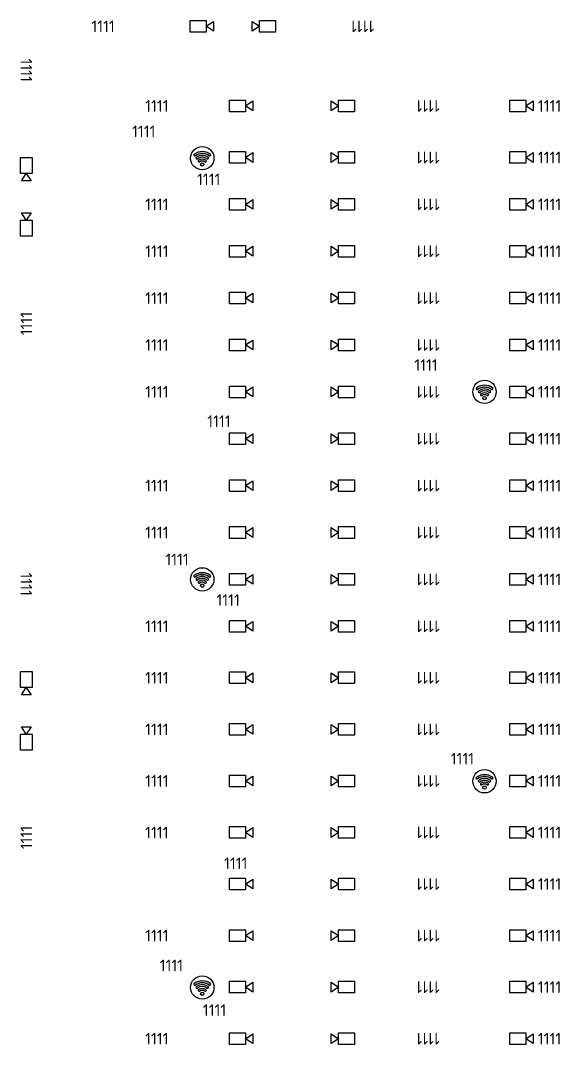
# Model space of a CAD drawing. Header units: millimetres. Extents: x -620 to 492225, y -805 to 106936.
# Drawn here: x 393227 to 416313, y 55738 to 99568 of the extents above; entities that cross this region are included whole.
import ezdxf
from ezdxf.enums import TextEntityAlignment as Align

# ---------------------------------------------------------------- set-up
doc = ezdxf.new("R2010")
doc.units = ezdxf.units.MM
doc.set_wipeout_variables(frame=1)
for name, color, linetype in [('_WB_ATTR', 7, 'Continuous'), ('_WB_CAM_dome_2.8', 82, 'Continuous'), ('_WB_CAM_dome_4.0', 5, 'Continuous'), ('_WB_HIDDEN_ATTR', 7, 'Continuous'), ('_WB_WIFI_505', 5, 'Continuous')]:
    doc.layers.add(name, color=color, linetype=linetype)
doc.styles.add('WB_ISOCPEUR', font='isocpeur.ttf')

# ---------------------------------------------------------------- blocks, each defined once
blk = doc.blocks.new('camera')
at = {"layer": '_WB_ATTR', "style": 'WB_ISOCPEUR', "flags": 8}
blk.add_attdef('NAME', text='', height=250, dxfattribs=at).set_placement((619, 11), align=Align.MIDDLE_LEFT)
at = {"layer": '_WB_HIDDEN_ATTR', "style": 'WB_ISOCPEUR', "flags": 1}
for tag, p in [('MAC', (0, -671)), ('SERIAL_NUMBER', (0, -1002)), ('ICON', (0, -1333))]:
    blk.add_attdef(tag, text='', height=250, dxfattribs=at).set_placement(p, align=Align.MIDDLE_LEFT)
at = {"color": 255}
blk.add_wipeout([(0, 125), (343, 125), (343, 0), (500, 105), (500, -105), (343, 0), (343, -125), (0, -125)], dxfattribs=at)
blk.add_lwpolyline([(0, 125), (343, 125), (343, -125), (0, -125)], close=True)
blk.add_lwpolyline([(343, 0), (500, 105), (500, -105), (343, 0)])
at = {"layer": '_WB_HIDDEN_ATTR', "style": 'WB_ISOCPEUR', "flags": 1}
blk.add_attdef('IP', text='', height=250, dxfattribs=at).set_placement((0, -340), align=Align.MIDDLE_LEFT)
blk = doc.blocks.new('AP')
at = {"layer": '_WB_ATTR', "style": 'WB_ISOCPEUR', "flags": 8}
blk.add_attdef('NAME', text='', height=250, dxfattribs=at).set_placement((369, 11), align=Align.MIDDLE_LEFT)
at = {"layer": '_WB_HIDDEN_ATTR', "style": 'WB_ISOCPEUR', "flags": 1}
for tag, p in [('MAC', (-250, -753)), ('SERIAL_NUMBER', (-250, -1084)), ('ICON', (-250, -1416))]:
    blk.add_attdef(tag, text='', height=250, dxfattribs=at).set_placement(p, align=Align.MIDDLE_LEFT)
at = {"color": 255}
blk.add_wipeout([(0, 250), (-13, 250), (-22, 249), (-33, 248), (-48, 245), (-57, 243), (-71, 240), (-81, 237), (-94, 232), (-107, 226), (-121, 219), (-135, 210), (-148, 201), (-164, 188), (-172, 181), (-182, 171), (-191, 161), (-198, 152), (-205, 143), (-211, 134), (-218, 122), (-224, 111), (-230, 99), (-234, 88), (-238, 77), (-241, 65), (-244, 54), (-246, 44), (-248, 34), (-249, 18), (-250, 6), (-250, -10), (-249, -25), (-247, -41), (-244, -56), (-239, -73), (-236, -82), (-233, -92), (-226, -107), (-221, -117), (-214, -129), (-206, -142), (-197, -154), (-191, -161), (-186, -168), (-178, -176), (-172, -182), (-165, -188), (-157, -195), (-150, -200), (-143, -205), (-133, -212), (-125, -216), (-114, -223), (-104, -227), (-94, -232), (-84, -235), (-74, -239), (-63, -242), (-54, -244), (-41, -247), (-28, -248), (-14, -250), (0, -250), (16, -249), (34, -248), (51, -245), (62, -242), (78, -237), (91, -233), (108, -226), (120, -219), (130, -213), (140, -207), (151, -199), (161, -191), (173, -181), (173, -181), (187, -166), (198, -153), (198, -153), (207, -141), (211, -134), (217, -124), (223, -114), (223, -114), (228, -103), (232, -92), (238, -78), (241, -66), (244, -57), (246, -43), (248, -34), (249, -23), (250, -8), (250, 6), (249, 17), (248, 30), (247, 38), (247, 38), (246, 45), (244, 55), (242, 64), (239, 74), (236, 83), (232, 92), (226, 106), (220, 118), (212, 133), (204, 144), (199, 151), (191, 161), (186, 167), (176, 178), (165, 188), (154, 197), (146, 203), (138, 208), (127, 216), (110, 225), (96, 231), (87, 234), (81, 237), (66, 241), (59, 243), (48, 245), (38, 247), (32, 248), (21, 249), (12, 250)], dxfattribs=at)
h = blk.add_hatch(color=256)
h.dxf.hatch_style = 1
h.paths.add_polyline_path([(-171, 87, 1), (-147, 53, -0.313169), (147, 53, 1), (171, 87, 0.313169)])
h.paths.add_polyline_path([(101, -13, 1), (125, 22, 0.313169), (-125, 22, 1), (-101, -13, -0.313169)])
h.paths.add_polyline_path([(79, -44, 0.313169), (-79, -44, 1), (-55, -79, -0.313169), (55, -79, 1)])
h.paths.add_polyline_path([(36, -134, 1), (-36, -134, 1)])
for centre, radius in [((0, 0), 250), ((0, -134), 36)]:
    blk.add_circle(centre, radius)
for centre, radius, start, end in [((-159, 70), 21, 124.7778, 304.7778), ((0, -158), 299, 55.2222, 124.7778), ((0, -158), 257, 55.2222, 124.7778), ((-113, 4), 21, 124.7778, 304.7778), ((0, -158), 219, 55.2222, 124.7778), ((0, -158), 177, 55.2222, 124.7778), ((0, -158), 177, 55.2222, 124.7778), ((113, 4), 21, 235.2222, 55.2222), ((159, 70), 21, 235.2222, 55.2222), ((-67, -61), 21, 124.7778, 304.7778), ((0, -158), 139, 55.2222, 124.7778), ((0, -158), 97, 55.2222, 124.7778), ((67, -61), 21, 235.2222, 55.2222)]:
    blk.add_arc(centre, radius, start, end)
at = {"layer": '_WB_HIDDEN_ATTR', "style": 'WB_ISOCPEUR', "flags": 1}
blk.add_attdef('IP', text='', height=250, dxfattribs=at).set_placement((-250, -422), align=Align.MIDDLE_LEFT)

msp = doc.modelspace()

# ---------------------------------------------------------------- block references
at = {"layer": '_WB_CAM_dome_2.8', "color": 5}
ref = msp.add_blockref('camera', (400497, 99318), dxfattribs=dict(at, xscale=2, yscale=2, zscale=2))
ref.add_attrib('NAME', '1111', dxfattribs={"layer": '_WB_ATTR', "height": 500, "rotation": 360, "style": 'WB_ISOCPEUR'}).set_placement((396264, 99318), align=Align.MIDDLE_LEFT)
ref = msp.add_blockref('camera', (404145, 99318), dxfattribs=dict(at, xscale=2, yscale=2, zscale=2, rotation=179.999999999996))
ref.add_attrib('NAME', '1111', dxfattribs={"layer": '_WB_ATTR', "height": 500, "rotation": 180, "style": 'WB_ISOCPEUR'}).set_placement((408379, 99318), align=Align.MIDDLE_LEFT)
ref = msp.add_blockref('camera', (393477, 93705), dxfattribs=dict(at, xscale=2, yscale=2, zscale=2, rotation=270))
ref.add_attrib('NAME', '1111', dxfattribs={"layer": '_WB_ATTR', "height": 500, "rotation": 270, "style": 'WB_ISOCPEUR'}).set_placement((393477, 97939), align=Align.MIDDLE_LEFT)
ref = msp.add_blockref('camera', (393477, 90331), dxfattribs=dict(at, xscale=2, yscale=2, zscale=2, rotation=90))
ref.add_attrib('NAME', '1111', dxfattribs={"layer": '_WB_ATTR', "height": 500, "rotation": 90, "style": 'WB_ISOCPEUR'}).set_placement((393477, 86098), align=Align.MIDDLE_LEFT)
ref = msp.add_blockref('camera', (393477, 71705), dxfattribs=dict(at, xscale=2, yscale=2, zscale=2, rotation=270))
ref.add_attrib('NAME', '1111', dxfattribs={"layer": '_WB_ATTR', "height": 500, "rotation": 270, "style": 'WB_ISOCPEUR'}).set_placement((393477, 75939), align=Align.MIDDLE_LEFT)
ref = msp.add_blockref('camera', (393477, 68331), dxfattribs=dict(at, xscale=2, yscale=2, zscale=2, rotation=90))
ref.add_attrib('NAME', '1111', dxfattribs={"layer": '_WB_ATTR', "height": 500, "rotation": 90, "style": 'WB_ISOCPEUR'}).set_placement((393477, 64098), align=Align.MIDDLE_LEFT)
at = {"layer": '_WB_CAM_dome_4.0', "color": 5}
ref = msp.add_blockref('camera', (402181, 95912), dxfattribs=dict(at, xscale=2, yscale=2, zscale=2))
ref.add_attrib('NAME', '1111', dxfattribs={"layer": '_WB_ATTR', "height": 500, "style": 'WB_ISOCPEUR'}).set_placement((398567, 95912), align=Align.MIDDLE_LEFT)
ref = msp.add_blockref('camera', (407535, 95912), dxfattribs=dict(at, xscale=2, yscale=2, zscale=2, rotation=180))
ref.add_attrib('NAME', '1111', dxfattribs={"layer": '_WB_ATTR', "height": 500, "rotation": 180, "style": 'WB_ISOCPEUR'}).set_placement((411182, 95912), align=Align.MIDDLE_LEFT)
ref = msp.add_blockref('camera', (414181, 95912), dxfattribs=dict(at, xscale=2, yscale=2, zscale=2))
ref.add_attrib('NAME', '1111', dxfattribs={"layer": '_WB_ATTR', "height": 500, "style": 'WB_ISOCPEUR'}).set_placement((415384, 95912), align=Align.MIDDLE_LEFT)
ref = msp.add_blockref('camera', (402181, 93705), dxfattribs=dict(at, xscale=2, yscale=2, zscale=2))
ref.add_attrib('NAME', '1111', dxfattribs={"layer": '_WB_ATTR', "height": 500, "style": 'WB_ISOCPEUR'}).set_placement((400791, 92768), align=Align.MIDDLE_LEFT)
ref = msp.add_blockref('camera', (407535, 93705), dxfattribs=dict(at, xscale=2, yscale=2, zscale=2, rotation=180))
ref.add_attrib('NAME', '1111', dxfattribs={"layer": '_WB_ATTR', "height": 500, "rotation": 180, "style": 'WB_ISOCPEUR'}).set_placement((411182, 93705), align=Align.MIDDLE_LEFT)
ref = msp.add_blockref('camera', (414181, 93705), dxfattribs=dict(at, xscale=2, yscale=2, zscale=2))
ref.add_attrib('NAME', '1111', dxfattribs={"layer": '_WB_ATTR', "height": 500, "style": 'WB_ISOCPEUR'}).set_placement((415384, 93705), align=Align.MIDDLE_LEFT)
ref = msp.add_blockref('camera', (402181, 91699), dxfattribs=dict(at, xscale=2, yscale=2, zscale=2))
ref.add_attrib('NAME', '1111', dxfattribs={"layer": '_WB_ATTR', "height": 500, "style": 'WB_ISOCPEUR'}).set_placement((398567, 91699), align=Align.MIDDLE_LEFT)
ref = msp.add_blockref('camera', (407535, 91699), dxfattribs=dict(at, xscale=2, yscale=2, zscale=2, rotation=180))
ref.add_attrib('NAME', '1111', dxfattribs={"layer": '_WB_ATTR', "height": 500, "rotation": 180, "style": 'WB_ISOCPEUR'}).set_placement((411182, 91699), align=Align.MIDDLE_LEFT)
ref = msp.add_blockref('camera', (414181, 91699), dxfattribs=dict(at, xscale=2, yscale=2, zscale=2))
ref.add_attrib('NAME', '1111', dxfattribs={"layer": '_WB_ATTR', "height": 500, "style": 'WB_ISOCPEUR'}).set_placement((415384, 91699), align=Align.MIDDLE_LEFT)
ref = msp.add_blockref('camera', (402181, 89692), dxfattribs=dict(at, xscale=2, yscale=2, zscale=2))
ref.add_attrib('NAME', '1111', dxfattribs={"layer": '_WB_ATTR', "height": 500, "style": 'WB_ISOCPEUR'}).set_placement((398567, 89692), align=Align.MIDDLE_LEFT)
ref = msp.add_blockref('camera', (407535, 89692), dxfattribs=dict(at, xscale=2, yscale=2, zscale=2, rotation=180))
ref.add_attrib('NAME', '1111', dxfattribs={"layer": '_WB_ATTR', "height": 500, "rotation": 180, "style": 'WB_ISOCPEUR'}).set_placement((411182, 89692), align=Align.MIDDLE_LEFT)
ref = msp.add_blockref('camera', (414181, 89692), dxfattribs=dict(at, xscale=2, yscale=2, zscale=2))
ref.add_attrib('NAME', '1111', dxfattribs={"layer": '_WB_ATTR', "height": 500, "style": 'WB_ISOCPEUR'}).set_placement((415384, 89692), align=Align.MIDDLE_LEFT)
ref = msp.add_blockref('camera', (402181, 87686), dxfattribs=dict(at, xscale=2, yscale=2, zscale=2))
ref.add_attrib('NAME', '1111', dxfattribs={"layer": '_WB_ATTR', "height": 500, "style": 'WB_ISOCPEUR'}).set_placement((398567, 87686), align=Align.MIDDLE_LEFT)
ref = msp.add_blockref('camera', (407535, 87686), dxfattribs=dict(at, xscale=2, yscale=2, zscale=2, rotation=180))
ref.add_attrib('NAME', '1111', dxfattribs={"layer": '_WB_ATTR', "height": 500, "rotation": 180, "style": 'WB_ISOCPEUR'}).set_placement((411182, 87686), align=Align.MIDDLE_LEFT)
ref = msp.add_blockref('camera', (414181, 87686), dxfattribs=dict(at, xscale=2, yscale=2, zscale=2))
ref.add_attrib('NAME', '1111', dxfattribs={"layer": '_WB_ATTR', "height": 500, "style": 'WB_ISOCPEUR'}).set_placement((415384, 87686), align=Align.MIDDLE_LEFT)
ref = msp.add_blockref('camera', (402181, 85679), dxfattribs=dict(at, xscale=2, yscale=2, zscale=2))
ref.add_attrib('NAME', '1111', dxfattribs={"layer": '_WB_ATTR', "height": 500, "style": 'WB_ISOCPEUR'}).set_placement((398567, 85679), align=Align.MIDDLE_LEFT)
ref = msp.add_blockref('camera', (407535, 85679), dxfattribs=dict(at, xscale=2, yscale=2, zscale=2, rotation=180))
ref.add_attrib('NAME', '1111', dxfattribs={"layer": '_WB_ATTR', "height": 500, "rotation": 180, "style": 'WB_ISOCPEUR'}).set_placement((411182, 85679), align=Align.MIDDLE_LEFT)
ref = msp.add_blockref('camera', (414181, 85679), dxfattribs=dict(at, xscale=2, yscale=2, zscale=2))
ref.add_attrib('NAME', '1111', dxfattribs={"layer": '_WB_ATTR', "height": 500, "style": 'WB_ISOCPEUR'}).set_placement((415384, 85679), align=Align.MIDDLE_LEFT)
ref = msp.add_blockref('camera', (402181, 83673), dxfattribs=dict(at, xscale=2, yscale=2, zscale=2))
ref.add_attrib('NAME', '1111', dxfattribs={"layer": '_WB_ATTR', "height": 500, "style": 'WB_ISOCPEUR'}).set_placement((398567, 83673), align=Align.MIDDLE_LEFT)
ref = msp.add_blockref('camera', (407535, 83673), dxfattribs=dict(at, xscale=2, yscale=2, zscale=2, rotation=180))
ref.add_attrib('NAME', '1111', dxfattribs={"layer": '_WB_ATTR', "height": 500, "rotation": 180, "style": 'WB_ISOCPEUR'}).set_placement((411182, 83673), align=Align.MIDDLE_LEFT)
ref = msp.add_blockref('camera', (414181, 83673), dxfattribs=dict(at, xscale=2, yscale=2, zscale=2))
ref.add_attrib('NAME', '1111', dxfattribs={"layer": '_WB_ATTR', "height": 500, "style": 'WB_ISOCPEUR'}).set_placement((415384, 83673), align=Align.MIDDLE_LEFT)
ref = msp.add_blockref('camera', (402181, 81666), dxfattribs=dict(at, xscale=2, yscale=2, zscale=2))
ref.add_attrib('NAME', '1111', dxfattribs={"layer": '_WB_ATTR', "height": 500, "style": 'WB_ISOCPEUR'}).set_placement((401227, 82416), align=Align.MIDDLE_LEFT)
ref = msp.add_blockref('camera', (407535, 81666), dxfattribs=dict(at, xscale=2, yscale=2, zscale=2, rotation=180))
ref.add_attrib('NAME', '1111', dxfattribs={"layer": '_WB_ATTR', "height": 500, "rotation": 180, "style": 'WB_ISOCPEUR'}).set_placement((411182, 81666), align=Align.MIDDLE_LEFT)
ref = msp.add_blockref('camera', (414181, 81666), dxfattribs=dict(at, xscale=2, yscale=2, zscale=2))
ref.add_attrib('NAME', '1111', dxfattribs={"layer": '_WB_ATTR', "height": 500, "style": 'WB_ISOCPEUR'}).set_placement((415384, 81666), align=Align.MIDDLE_LEFT)
ref = msp.add_blockref('camera', (402181, 79660), dxfattribs=dict(at, xscale=2, yscale=2, zscale=2))
ref.add_attrib('NAME', '1111', dxfattribs={"layer": '_WB_ATTR', "height": 500, "style": 'WB_ISOCPEUR'}).set_placement((398567, 79660), align=Align.MIDDLE_LEFT)
ref = msp.add_blockref('camera', (407535, 79660), dxfattribs=dict(at, xscale=2, yscale=2, zscale=2, rotation=180))
ref.add_attrib('NAME', '1111', dxfattribs={"layer": '_WB_ATTR', "height": 500, "rotation": 180, "style": 'WB_ISOCPEUR'}).set_placement((411182, 79660), align=Align.MIDDLE_LEFT)
ref = msp.add_blockref('camera', (414181, 79660), dxfattribs=dict(at, xscale=2, yscale=2, zscale=2))
ref.add_attrib('NAME', '1111', dxfattribs={"layer": '_WB_ATTR', "height": 500, "style": 'WB_ISOCPEUR'}).set_placement((415384, 79660), align=Align.MIDDLE_LEFT)
ref = msp.add_blockref('camera', (402181, 77653), dxfattribs=dict(at, xscale=2, yscale=2, zscale=2))
ref.add_attrib('NAME', '1111', dxfattribs={"layer": '_WB_ATTR', "height": 500, "style": 'WB_ISOCPEUR'}).set_placement((398567, 77653), align=Align.MIDDLE_LEFT)
ref = msp.add_blockref('camera', (407535, 77653), dxfattribs=dict(at, xscale=2, yscale=2, zscale=2, rotation=180))
ref.add_attrib('NAME', '1111', dxfattribs={"layer": '_WB_ATTR', "height": 500, "rotation": 180, "style": 'WB_ISOCPEUR'}).set_placement((411182, 77653), align=Align.MIDDLE_LEFT)
ref = msp.add_blockref('camera', (414181, 77653), dxfattribs=dict(at, xscale=2, yscale=2, zscale=2))
ref.add_attrib('NAME', '1111', dxfattribs={"layer": '_WB_ATTR', "height": 500, "style": 'WB_ISOCPEUR'}).set_placement((415384, 77653), align=Align.MIDDLE_LEFT)
ref = msp.add_blockref('camera', (402181, 75647), dxfattribs=dict(at, xscale=2, yscale=2, zscale=2))
ref.add_attrib('NAME', '1111', dxfattribs={"layer": '_WB_ATTR', "height": 500, "style": 'WB_ISOCPEUR'}).set_placement((401621, 74761), align=Align.MIDDLE_LEFT)
ref = msp.add_blockref('camera', (407535, 75647), dxfattribs=dict(at, xscale=2, yscale=2, zscale=2, rotation=180))
ref.add_attrib('NAME', '1111', dxfattribs={"layer": '_WB_ATTR', "height": 500, "rotation": 180, "style": 'WB_ISOCPEUR'}).set_placement((411182, 75647), align=Align.MIDDLE_LEFT)
ref = msp.add_blockref('camera', (414181, 75647), dxfattribs=dict(at, xscale=2, yscale=2, zscale=2))
ref.add_attrib('NAME', '1111', dxfattribs={"layer": '_WB_ATTR', "height": 500, "style": 'WB_ISOCPEUR'}).set_placement((415384, 75647), align=Align.MIDDLE_LEFT)
ref = msp.add_blockref('camera', (402181, 73640), dxfattribs=dict(at, xscale=2, yscale=2, zscale=2))
ref.add_attrib('NAME', '1111', dxfattribs={"layer": '_WB_ATTR', "height": 500, "style": 'WB_ISOCPEUR'}).set_placement((398567, 73640), align=Align.MIDDLE_LEFT)
ref = msp.add_blockref('camera', (407535, 73640), dxfattribs=dict(at, xscale=2, yscale=2, zscale=2, rotation=180))
ref.add_attrib('NAME', '1111', dxfattribs={"layer": '_WB_ATTR', "height": 500, "rotation": 180, "style": 'WB_ISOCPEUR'}).set_placement((411182, 73640), align=Align.MIDDLE_LEFT)
ref = msp.add_blockref('camera', (414181, 73640), dxfattribs=dict(at, xscale=2, yscale=2, zscale=2))
ref.add_attrib('NAME', '1111', dxfattribs={"layer": '_WB_ATTR', "height": 500, "style": 'WB_ISOCPEUR'}).set_placement((415384, 73640), align=Align.MIDDLE_LEFT)
ref = msp.add_blockref('camera', (402181, 71434), dxfattribs=dict(at, xscale=2, yscale=2, zscale=2))
ref.add_attrib('NAME', '1111', dxfattribs={"layer": '_WB_ATTR', "height": 500, "style": 'WB_ISOCPEUR'}).set_placement((398567, 71434), align=Align.MIDDLE_LEFT)
ref = msp.add_blockref('camera', (407535, 71434), dxfattribs=dict(at, xscale=2, yscale=2, zscale=2, rotation=180))
ref.add_attrib('NAME', '1111', dxfattribs={"layer": '_WB_ATTR', "height": 500, "rotation": 180, "style": 'WB_ISOCPEUR'}).set_placement((411182, 71434), align=Align.MIDDLE_LEFT)
ref = msp.add_blockref('camera', (414181, 71434), dxfattribs=dict(at, xscale=2, yscale=2, zscale=2))
ref.add_attrib('NAME', '1111', dxfattribs={"layer": '_WB_ATTR', "height": 500, "style": 'WB_ISOCPEUR'}).set_placement((415384, 71434), align=Align.MIDDLE_LEFT)
ref = msp.add_blockref('camera', (402181, 69227), dxfattribs=dict(at, xscale=2, yscale=2, zscale=2))
ref.add_attrib('NAME', '1111', dxfattribs={"layer": '_WB_ATTR', "height": 500, "style": 'WB_ISOCPEUR'}).set_placement((398567, 69227), align=Align.MIDDLE_LEFT)
ref = msp.add_blockref('camera', (407535, 69227), dxfattribs=dict(at, xscale=2, yscale=2, zscale=2, rotation=180))
ref.add_attrib('NAME', '1111', dxfattribs={"layer": '_WB_ATTR', "height": 500, "rotation": 180, "style": 'WB_ISOCPEUR'}).set_placement((411182, 69227), align=Align.MIDDLE_LEFT)
ref = msp.add_blockref('camera', (414181, 69227), dxfattribs=dict(at, xscale=2, yscale=2, zscale=2))
ref.add_attrib('NAME', '1111', dxfattribs={"layer": '_WB_ATTR', "height": 500, "style": 'WB_ISOCPEUR'}).set_placement((415384, 69227), align=Align.MIDDLE_LEFT)
ref = msp.add_blockref('camera', (402181, 67021), dxfattribs=dict(at, xscale=2, yscale=2, zscale=2))
ref.add_attrib('NAME', '1111', dxfattribs={"layer": '_WB_ATTR', "height": 500, "style": 'WB_ISOCPEUR'}).set_placement((398567, 67021), align=Align.MIDDLE_LEFT)
ref = msp.add_blockref('camera', (407535, 67021), dxfattribs=dict(at, xscale=2, yscale=2, zscale=2, rotation=180))
ref.add_attrib('NAME', '1111', dxfattribs={"layer": '_WB_ATTR', "height": 500, "rotation": 180, "style": 'WB_ISOCPEUR'}).set_placement((411182, 67021), align=Align.MIDDLE_LEFT)
ref = msp.add_blockref('camera', (414181, 67021), dxfattribs=dict(at, xscale=2, yscale=2, zscale=2))
ref.add_attrib('NAME', '1111', dxfattribs={"layer": '_WB_ATTR', "height": 500, "style": 'WB_ISOCPEUR'}).set_placement((415384, 67021), align=Align.MIDDLE_LEFT)
ref = msp.add_blockref('camera', (402181, 64814), dxfattribs=dict(at, xscale=2, yscale=2, zscale=2))
ref.add_attrib('NAME', '1111', dxfattribs={"layer": '_WB_ATTR', "height": 500, "style": 'WB_ISOCPEUR'}).set_placement((398567, 64814), align=Align.MIDDLE_LEFT)
ref = msp.add_blockref('camera', (407535, 64814), dxfattribs=dict(at, xscale=2, yscale=2, zscale=2, rotation=180))
ref.add_attrib('NAME', '1111', dxfattribs={"layer": '_WB_ATTR', "height": 500, "rotation": 180, "style": 'WB_ISOCPEUR'}).set_placement((411182, 64814), align=Align.MIDDLE_LEFT)
ref = msp.add_blockref('camera', (414181, 64814), dxfattribs=dict(at, xscale=2, yscale=2, zscale=2))
ref.add_attrib('NAME', '1111', dxfattribs={"layer": '_WB_ATTR', "height": 500, "style": 'WB_ISOCPEUR'}).set_placement((415384, 64814), align=Align.MIDDLE_LEFT)
ref = msp.add_blockref('camera', (402181, 62608), dxfattribs=dict(at, xscale=2, yscale=2, zscale=2))
ref.add_attrib('NAME', '1111', dxfattribs={"layer": '_WB_ATTR', "height": 500, "style": 'WB_ISOCPEUR'}).set_placement((401946, 63494), align=Align.MIDDLE_LEFT)
ref = msp.add_blockref('camera', (407535, 62608), dxfattribs=dict(at, xscale=2, yscale=2, zscale=2, rotation=180))
ref.add_attrib('NAME', '1111', dxfattribs={"layer": '_WB_ATTR', "height": 500, "rotation": 180, "style": 'WB_ISOCPEUR'}).set_placement((411182, 62608), align=Align.MIDDLE_LEFT)
ref = msp.add_blockref('camera', (414181, 62608), dxfattribs=dict(at, xscale=2, yscale=2, zscale=2))
ref.add_attrib('NAME', '1111', dxfattribs={"layer": '_WB_ATTR', "height": 500, "style": 'WB_ISOCPEUR'}).set_placement((415384, 62608), align=Align.MIDDLE_LEFT)
ref = msp.add_blockref('camera', (402181, 60401), dxfattribs=dict(at, xscale=2, yscale=2, zscale=2))
ref.add_attrib('NAME', '1111', dxfattribs={"layer": '_WB_ATTR', "height": 500, "style": 'WB_ISOCPEUR'}).set_placement((398567, 60401), align=Align.MIDDLE_LEFT)
ref = msp.add_blockref('camera', (407535, 60401), dxfattribs=dict(at, xscale=2, yscale=2, zscale=2, rotation=180))
ref.add_attrib('NAME', '1111', dxfattribs={"layer": '_WB_ATTR', "height": 500, "rotation": 180, "style": 'WB_ISOCPEUR'}).set_placement((411182, 60401), align=Align.MIDDLE_LEFT)
ref = msp.add_blockref('camera', (414181, 60401), dxfattribs=dict(at, xscale=2, yscale=2, zscale=2))
ref.add_attrib('NAME', '1111', dxfattribs={"layer": '_WB_ATTR', "height": 500, "style": 'WB_ISOCPEUR'}).set_placement((415384, 60401), align=Align.MIDDLE_LEFT)
ref = msp.add_blockref('camera', (402181, 58195), dxfattribs=dict(at, xscale=2, yscale=2, zscale=2))
ref.add_attrib('NAME', '1111', dxfattribs={"layer": '_WB_ATTR', "height": 500, "style": 'WB_ISOCPEUR'}).set_placement((401038, 57211), align=Align.MIDDLE_LEFT)
ref = msp.add_blockref('camera', (407535, 58195), dxfattribs=dict(at, xscale=2, yscale=2, zscale=2, rotation=180))
ref.add_attrib('NAME', '1111', dxfattribs={"layer": '_WB_ATTR', "height": 500, "rotation": 180, "style": 'WB_ISOCPEUR'}).set_placement((411182, 58195), align=Align.MIDDLE_LEFT)
ref = msp.add_blockref('camera', (414181, 58195), dxfattribs=dict(at, xscale=2, yscale=2, zscale=2))
ref.add_attrib('NAME', '1111', dxfattribs={"layer": '_WB_ATTR', "height": 500, "style": 'WB_ISOCPEUR'}).set_placement((415384, 58195), align=Align.MIDDLE_LEFT)
ref = msp.add_blockref('camera', (402181, 55988), dxfattribs=dict(at, xscale=2, yscale=2, zscale=2))
ref.add_attrib('NAME', '1111', dxfattribs={"layer": '_WB_ATTR', "height": 500, "style": 'WB_ISOCPEUR'}).set_placement((398567, 55988), align=Align.MIDDLE_LEFT)
ref = msp.add_blockref('camera', (407535, 55988), dxfattribs=dict(at, xscale=2, yscale=2, zscale=2, rotation=180))
ref.add_attrib('NAME', '1111', dxfattribs={"layer": '_WB_ATTR', "height": 500, "rotation": 180, "style": 'WB_ISOCPEUR'}).set_placement((411182, 55988), align=Align.MIDDLE_LEFT)
ref = msp.add_blockref('camera', (414181, 55988), dxfattribs=dict(at, xscale=2, yscale=2, zscale=2))
ref.add_attrib('NAME', '1111', dxfattribs={"layer": '_WB_ATTR', "height": 500, "style": 'WB_ISOCPEUR'}).set_placement((415384, 55988), align=Align.MIDDLE_LEFT)
at = {"layer": '_WB_WIFI_505'}
ref = msp.add_blockref('AP', (413100, 67006), dxfattribs=dict(at, xscale=2, yscale=2, zscale=2))
ref.add_attrib('NAME', '1111', dxfattribs={"layer": '_WB_ATTR', "height": 500, "style": 'WB_ISOCPEUR'}).set_placement((411654, 67972), align=Align.MIDDLE_LEFT)

# ---------------------------------------------------------------- next in the draw order: block references
ref = msp.add_blockref('AP', (401013, 93673), dxfattribs=dict(at, xscale=2, yscale=2, zscale=2))
ref.add_attrib('NAME', '1111', dxfattribs={"layer": '_WB_ATTR', "height": 500, "style": 'WB_ISOCPEUR'}).set_placement((398007, 94821), align=Align.MIDDLE_LEFT)
ref = msp.add_blockref('AP', (413100, 83674), dxfattribs=dict(at, xscale=2, yscale=2, zscale=2))
ref.add_attrib('NAME', '1111', dxfattribs={"layer": '_WB_ATTR', "height": 500, "style": 'WB_ISOCPEUR'}).set_placement((410095, 84821), align=Align.MIDDLE_LEFT)
ref = msp.add_blockref('AP', (401013, 75646), dxfattribs=dict(at, xscale=2, yscale=2, zscale=2))
ref.add_attrib('NAME', '1111', dxfattribs={"layer": '_WB_ATTR', "height": 500, "style": 'WB_ISOCPEUR'}).set_placement((399433, 76501), align=Align.MIDDLE_LEFT)
ref = msp.add_blockref('AP', (401013, 58179), dxfattribs=dict(at, xscale=2, yscale=2, zscale=2))
ref.add_attrib('NAME', '1111', dxfattribs={"layer": '_WB_ATTR', "height": 500, "style": 'WB_ISOCPEUR'}).set_placement((399190, 59122), align=Align.MIDDLE_LEFT)

doc.saveas('drawing.dxf')
